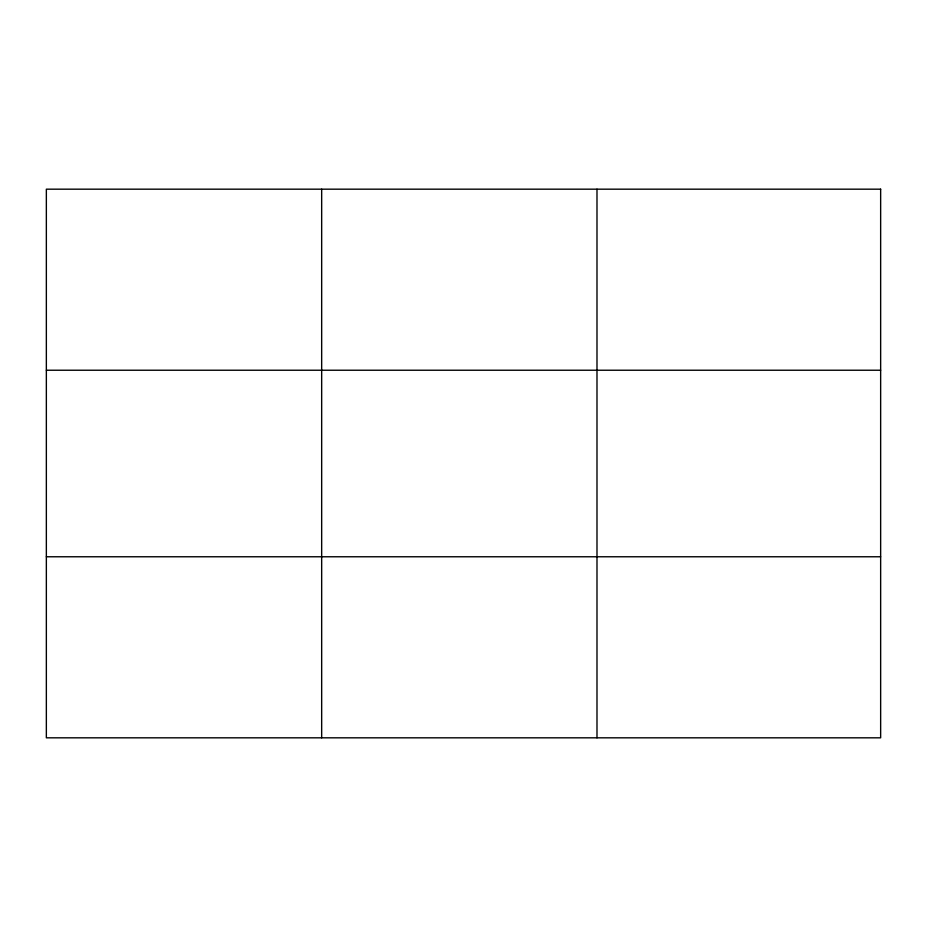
<?xml version="1.0" encoding="UTF-8"?>
<svg xmlns="http://www.w3.org/2000/svg" width="927" height="927" viewBox="0 0 927 927"><rect width="100%" height="100%" fill="white"/><g stroke="black" fill="none" stroke-linecap="round" stroke-linejoin="round"><path stroke-width="1.39" d="M321.669 189.178L321.669 737.822M596.988 189.178L596.988 737.822M46.35 370.232L880.65 370.232M46.35 556.768L880.65 556.768M880.65 189.178L880.65 737.822L46.35 737.822L46.35 189.178L880.65 189.178"/></g></svg>
